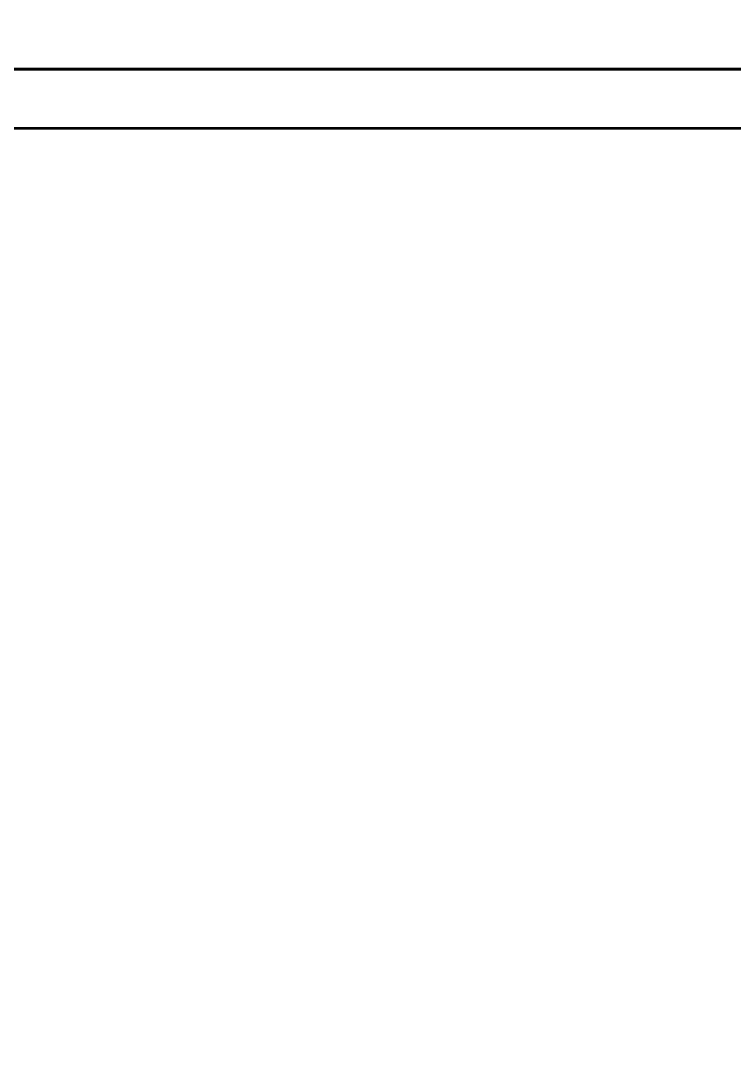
# Model space of a CAD drawing. Extents: x -222544 to -13848, y -31368 to 85559.
# Drawn here: x -26580 to -20546, y 19704 to 28456 of the extents above; entities that cross this region are included whole.
import ezdxf
from ezdxf.enums import TextEntityAlignment as Align
from ezdxf.xclip import XClip

# ---------------------------------------------------------------- set-up
doc = ezdxf.new("R2010")
doc.units = 0
doc.header["$LTSCALE"] = 1000
doc.header["$MEASUREMENT"] = 0
doc.header["$XCLIPFRAME"] = 0
doc.linetypes.add('10平面$0$DASH', pattern=[0.35, 0.25, -0.1])
doc.linetypes.add('10平面$0$DOTE', pattern=[2.42, 2, -0.2, 0.02, -0.2])
doc.layers.get('Defpoints').update_dxf_attribs({"color": 210})
for name, color, linetype in [('0-cxFrame', 155, 'Continuous'), ('10平面$0$A-AXIS-DOTE', 14, '10平面$0$DOTE'), ('10平面$0$A-AXIS-DP', 126, 'Continuous'), ('10平面$0$A-HATCH-2', 251, 'Continuous'), ('10平面$0$A-WINDOW', 140, 'Continuous'), ('10平面$0$A-云线（根据审图意见修改）', 4, 'Continuous'), ('10平面$0$AS-WALL', 40, 'Continuous'), ('10平面$0$AS-结构边线层', 200, 'Continuous'), ('A-AXIS-DP', 126, 'Continuous'), ('A-WINDOW', 140, 'Continuous'), ('DIM_SYMB', 3, 'Continuous')]:
    doc.layers.add(name, color=color, linetype=linetype)
doc.layers.add('0-cxText', color=131, linetype='Continuous', lineweight=25)
doc.styles.add('cx_tuming', font='')
doc.styles.add('cx_tuqian1', font='')
doc.styles.add('黑体', font='', dxfattribs={"height": 12})
doc.styles.get('cx_tuming').set_extended_font_data('SimHei')
doc.styles.get('cx_tuqian1').set_extended_font_data('SimSun')
doc.styles.get('黑体').set_extended_font_data('SimHei')

# ---------------------------------------------------------------- blocks, each defined once
blk = doc.blocks.new('TK22.A1 L(Dragon)')
at = {"layer": '0-cxFrame', "color": 7, "const_width": 0.5}
blk.add_lwpolyline([(0, 0), (-841, 0), (-841, 594), (0, 594)], close=True, dxfattribs=at)
at = {"layer": '0-cxFrame', "const_width": 0.5}
blk.add_lwpolyline([(-80, 10), (-821, 10), (-821, 584), (-80, 584)], close=True, dxfattribs=at)
at = {"style": '黑体', "flags": 4}
blk.add_attdef('图幅', text='', height=3.3, dxfattribs=at).set_placement((-40, 3), align=Align.RIGHT)
at = {"layer": '0-cxText', "flags": 4}
for tag, height, style, p in [('建设单位', 3.5, 'cx_tuming', (-45, 240)), ('项目名称', 3.5, 'cx_tuming', (-45, 210)), ('子项名称', 3.5, 'cx_tuming', (-45, 180)), ('工程编号', 3.3, 'cx_tuqian1', (-35, 165)), ('图名1', 3.5, 'cx_tuming', (-45, 87)), ('图名2', 3.5, 'cx_tuming', (-45, 79)), ('图名3', 3.5, 'cx_tuming', (-45, 71)), ('出图日期', 3.3, 'cx_tuqian1', (-39, 60)), ('专业', 3.3, 'cx_tuqian1', (-55, 52)), ('图号', 3.3, 'cx_tuqian1', (-55, 44)), ('版次', 3.3, 'cx_tuqian1', (-20, 44))]:
    blk.add_attdef(tag, text='', height=height, dxfattribs=dict(at, style=style)).set_placement(p, align=Align.MIDDLE)
at = {"layer": 'Defpoints', "color": 6, "flags": 4}
for tag, height, style, p in [('tufu', 3.3, '黑体', (-12, 12)), ('dwfname', 4, 'cx_tuqian1', (-80, 3))]:
    blk.add_attdef(tag, text='', height=height, dxfattribs=dict(at, style=style)).set_placement(p, align=Align.RIGHT)
blk = doc.blocks.new('10平面$0$dote')
at = {"layer": '10平面$0$A-AXIS-DOTE'}
for p, q in [((76882.2, 10800), (46882.2, 40800)), ((76282.2, -68993.9), (76282.2, 36606.4)), ((81382.2, -68993.9), (81382.2, 36662.3)), ((76882.2, -68810), (76882.2, 36400))]:
    blk.add_line(p, q, dxfattribs=at)
at = {"layer": '10平面$0$A-AXIS-DOTE', "ltscale": 2}
for p, q in [((98696.4, -82250), (-75513.6, -82250)), ((98696.4, -164750), (-75513.6, -164750))]:
    blk.add_line(p, q, dxfattribs=at)
blk = doc.blocks.new('10平面$0$43243')
at = {"layer": '10平面$0$AS-结构边线层'}
for points in [[(-144054.2, 741420), (-144054.2, 832220), (-156104.2, 832220), (-156104.2, 831970), (-158204.2, 831970), (-158204.2, 832220), (-163704.2, 832220), (-163704.2, 831970), (-165804.2, 831970), (-165804.2, 832220), (-166544.2, 832220), (-166544.2, 832390), (-179464.2, 832390), (-179464.2, 832220), (-180204.2, 832220), (-180204.2, 831970), (-182304.2, 831970), (-182304.2, 832220), (-189244.2, 832220), (-189244.2, 832390), (-195964.2, 832390)], [(-143954.2, 832220), (-143954.2, 741420), (-143154.2, 741420), (-143154.2, 741720), (-140454.2, 741720), (-140454.2, 741420), (-128354.2, 741420)], [(-229294.2, 723090), (-250514.2, 723090), (-250514.2, 722920), (-252354.2, 722920), (-252354.2, 722470), (-254454.2, 722470), (-254454.2, 722920), (-264361, 722920), (-285754.2, 656985.8)]]:
    blk.add_lwpolyline(points, dxfattribs=at)
blk = doc.blocks.new('10平面$0$3243243')
at = {"layer": '10平面$0$A-HATCH-2', "linetype": '10平面$0$DASH'}
for p, q in [((-145304.2, 741520), (-145304.2, 822870)), ((-144804.2, 741520), (-144804.2, 822870))]:
    blk.add_line(p, q, dxfattribs=at)
blk = doc.blocks.new('10平面$0$w42343')
at = {"layer": '10平面$0$A-HATCH-2', "linetype": '10平面$0$DASH'}
for p, q in [((-263654.2, 722170), (-128354.2, 722170)), ((-263654.2, 721670), (-128354.2, 721670))]:
    blk.add_line(p, q, dxfattribs=at)
blk = doc.blocks.new('10平面$0$2343243')
at = {"layer": '10平面$0$A-云线（根据审图意见修改）', "color": 1, "ltscale": 500}
blk.add_lwpolyline([(-265623.3, 705106.7), (-178050.5, 972846.4), (-230714.5, 804820)], dxfattribs=at)
blk = doc.blocks.new('10平面')
at = {"layer": '10平面$0$A-AXIS-DOTE'}
blk.add_line((-154730, 816220), (-144054.2, 822720), dxfattribs=at)
at = {"layer": '10平面$0$A-AXIS-DP'}
for name in ['10平面$0$2343243', '10平面$0$3243243']:
    blk.add_blockref(name, (0, 0), dxfattribs=at)
at = {"layer": '10平面$0$A-WINDOW'}
for name in ['10平面$0$43243', '10平面$0$w42343']:
    blk.add_blockref(name, (0, 0), dxfattribs=at)
at = {"layer": '10平面$0$AS-WALL'}
blk.add_blockref('10平面$0$dote', (-220736.4, 804820), dxfattribs=at)

msp = doc.modelspace()

# ---------------------------------------------------------------- block references
at = {"layer": '0-cxFrame', "xscale": 50, "yscale": 50, "zscale": 50}
msp.add_blockref('TK22.A1 L(Dragon)', (-13860.5, 28045), dxfattribs=at)
at = {"layer": 'A-AXIS-DP'}
ref = msp.add_blockref('10平面', (219215.3, -697248.6), dxfattribs=at)
XClip(ref).set_block_clipping_path([(-267853.3911283911, 713226.9498461919), (-262996.9796748553, 723713.1898612839)])

# ---------------------------------------------------------------- next in the draw order: block references
at = {"layer": '0-cxFrame', "xscale": 50, "yscale": 50, "zscale": 50}
msp.add_blockref('TK22.A1 L(Dragon)', (-13860.5, -1655), dxfattribs=at)
at = {"layer": 'A-WINDOW'}
ref = msp.add_blockref('10平面', (118502.6, -737534.9), dxfattribs=at)
XClip(ref).set_block_clipping_path([(-144036.2340896062, 782592.1469346532), (-138332.5876093262, 791797.4927875935)])
ref = msp.add_blockref('10平面', (123458.1, -791602.5), dxfattribs=at)
XClip(ref).set_block_clipping_path([(-149069.4947712686, 822142.4845585017), (-143135.4832539898, 832892.364749553)])
at = {"layer": 'DIM_SYMB'}
ref = msp.add_blockref('10平面', (199076.5, -794617.3), dxfattribs=at)
XClip(ref).set_block_clipping_path([(-232392.0561316109, 827085.1265105864), (-225852.3232791438, 833011.0461944257)])

# ---------------------------------------------------------------- next in the draw order: block references
at = {"layer": 'A-WINDOW'}
ref = msp.add_blockref('10平面', (96415.9, -617629.4), dxfattribs=at)
XClip(ref).set_block_clipping_path([(-138597.9348454606, 638955.4337286151), (-127699.4397844896, 643918.9745761734)])

doc.saveas('drawing.dxf')
